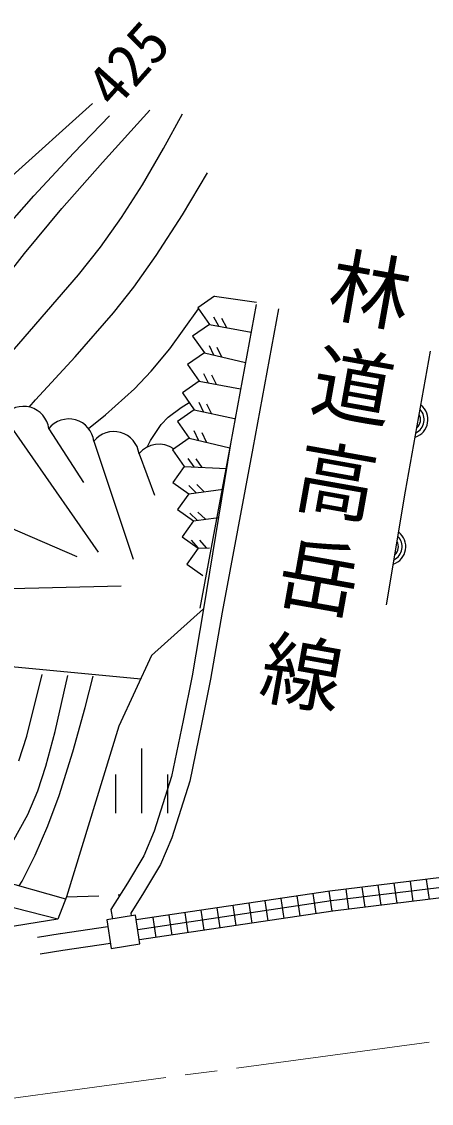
# Model space of a CAD drawing. Units: millimetres, scale not verified. Extents: x 40000 to 680000, y 20000 to 380000.
# Drawn here: x 284626 to 297270, y 319846 to 353249 of the extents above; entities that cross this region are included whole.
import ezdxf
from ezdxf.enums import TextEntityAlignment as Align

# ---------------------------------------------------------------- set-up
doc = ezdxf.new("R2010")
doc.units = ezdxf.units.MM
doc.header["$LTSCALE"] = 1000
doc.linetypes.add('CHAIN', pattern=[18.5, 12, -1.5, 3.5, -1.5])
doc.layers.add('M-BGD', color=7, linetype='Continuous', lineweight=25)
doc.layers.add('M-BMK', color=2, linetype='CHAIN', lineweight=13)
doc.layers.add('M-BMK-HTXT', color=7, linetype='Continuous')
doc.styles.add('@ＭＳ ゴシック', font='')
doc.styles.add('ＭＳ ゴシック', font='')
doc.styles.get('@ＭＳ ゴシック').set_extended_font_data('@MS Gothic')
doc.styles.get('ＭＳ ゴシック').set_extended_font_data('MS Gothic')

msp = doc.modelspace()

# ---------------------------------------------------------------- linework, layer by layer
at = {"layer": 'M-BGD'}
for p, q in [((284235, 348396), (286815, 350724)), ((287118, 348903), (288578, 350511)), ((289002, 349335), (289587, 350399)), ((286239, 349193), (287341, 350345)), ((285006, 347873), (286239, 349193)), ((288351, 348208), (289002, 349335)), ((285861, 347475), (287118, 348903)), ((289592, 347288), (290363, 348579)), ((287710, 347196), (288351, 348208)), ((283814, 346522), (285006, 347873)), ((284709, 346091), (285861, 347475)), ((287064, 346289), (287710, 347196)), ((288780, 346027), (289592, 347288)), ((283850, 344986), (284709, 346091)), ((286382, 345427), (287064, 346289)), ((288087, 345051), (288780, 346027)), ((283162, 341722), (286382, 345427)), ((287463, 344256), (288087, 345051)), ((290575, 344773), (290059, 344412)), ((290575, 344773), (291877, 344583)), ((290059, 344412), (290419, 343896)), ((286282, 342898), (287463, 344256)), ((289198, 343143), (290084, 344376)), ((290712, 343842), (290561, 344124)), ((290958, 343796), (290807, 344079)), ((290419, 343896), (289903, 343536)), ((290419, 343896), (291706, 343658)), ((289903, 343536), (290264, 343019)), ((288622, 342455), (289198, 343143)), ((290558, 342950), (290420, 343239)), ((290801, 342893), (290663, 343182)), ((285058, 341572), (286282, 342898)), ((290264, 343019), (289747, 342659)), ((290264, 343019), (291532, 342721)), ((288105, 341913), (288622, 342455)), ((289747, 342659), (290108, 342143)), ((290108, 342143), (289592, 341782)), ((290108, 342143), (291382, 341909)), ((290397, 342090), (290246, 342372)), ((290643, 342045), (290491, 342327)), ((287215, 341111), (288105, 341913)), ((289592, 341782), (289952, 341266)), ((284855, 341348), (285058, 341572)), ((289545, 341337), (289795, 341491)), ((290242, 341202), (290101, 341489)), ((290487, 341149), (290345, 341436)), ((284068, 341069), (286984, 336869)), ((286690, 340683), (287215, 341111)), ((289150, 341034), (289545, 341337)), ((289952, 341266), (289436, 340905)), ((289952, 341266), (291194, 340994)), ((288601, 340312), (288933, 340807)), ((288933, 340807), (289150, 341034)), ((289436, 340905), (289797, 340389)), ((285461, 340680), (286535, 339020)), ((289797, 340389), (289280, 340029)), ((289797, 340389), (291049, 340093)), ((290086, 340321), (289949, 340610)), ((290329, 340263), (290192, 340553)), ((286855, 340291), (288065, 336652)), ((288495, 340108), (288601, 340312)), ((288248, 339902), (288721, 338628)), ((289280, 340029), (289641, 339512)), ((289949, 339498), (289761, 339757)), ((290199, 339486), (290011, 339745)), ((289641, 339512), (289293, 339020)), ((289641, 339512), (290945, 339451)), ((289293, 339020), (289785, 338672)), ((290013, 338701), (289782, 338923)), ((289785, 338672), (290841, 338808)), ((290261, 338733), (290030, 338955)), ((282354, 338454), (286332, 336737)), ((289785, 338672), (289437, 338179)), ((289437, 338179), (289930, 337831)), ((290052, 337848), (289820, 338068)), ((290300, 337881), (290068, 338102)), ((289930, 337831), (289581, 337338)), ((289930, 337831), (290700, 337935)), ((289581, 337338), (290074, 336990)), ((290080, 336990), (289871, 337233)), ((290329, 336999), (290121, 337242)), ((290074, 336990), (289726, 336497)), ((290074, 336990), (290426, 337002)), ((289726, 336497), (290218, 336149)), ((282689, 335710), (287698, 335829)), ((283861, 333381), (288302, 332960)), ((284781, 331189), (285258, 333086)), ((285932, 332517), (286047, 333062)), ((286582, 332065), (286835, 333038)), ((285664, 331327), (285932, 332517)), ((286206, 330699), (286582, 332065)), ((284539, 330427), (284781, 331189)), ((285374, 330256), (285664, 331327)), ((285784, 329357), (286206, 330699)), ((288327, 330805), (288327, 328805)), ((288327, 330805), (288327, 328805)), ((285121, 329498), (285374, 330256)), ((287527, 330005), (287527, 328805)), ((287527, 330005), (287527, 328805)), ((289127, 330005), (289127, 328805)), ((289127, 330005), (289127, 328805)), ((284819, 328763), (285121, 329498)), ((285438, 328421), (285784, 329357)), ((284114, 327496), (284819, 328763)), ((285045, 327509), (285438, 328421)), ((285985, 326156), (281323, 327466)), ((284642, 326712), (285045, 327509)), ((284552, 326559), (284642, 326712)), ((296612, 326702), (296703, 326084)), ((297109, 326763), (297200, 326144)), ((294212, 325779), (294120, 326397)), ((294626, 326460), (294717, 325841)), ((295123, 326520), (295214, 325902)), ((295619, 326581), (295710, 325962)), ((296116, 326642), (296207, 326023)), ((286009, 326220), (287009, 326259)), ((287608, 326282), (287663, 326285)), ((291739, 325411), (291647, 326029)), ((292234, 325484), (292142, 326103)), ((292728, 325558), (292636, 326176)), ((293223, 325632), (293131, 326250)), ((293717, 325705), (293625, 326324)), ((289761, 325116), (289669, 325734)), ((290256, 325190), (290164, 325808)), ((290750, 325263), (290658, 325881)), ((291245, 325337), (291153, 325955)), ((288772, 324968), (288680, 325587)), ((289267, 325042), (289174, 325660)), ((285818, 325079), (285119, 324967)), ((287288, 325294), (285826, 325081)), ((287369, 324781), (285901, 324566)), ((285901, 324566), (285202, 324454))]:
    msp.add_line(p, q, dxfattribs=at)
for points in [[(291864, 344511), (291067, 340208), (290127, 335141)], [(291864, 344511), (291067, 340208), (290243, 335112)], [(292552, 344384), (291756, 340081), (290815, 335014)], [(295882, 335237), (296473, 338746), (297245, 343078)], [(290243, 335112), (288629, 333671), (287627, 331492), (286009, 326220), (285746, 325534)], [(290243, 335112), (289887, 333047), (289607, 331670), (289251, 329942), (288719, 328250), (288393, 327489), (287893, 326650), (287377, 325829), (287434, 325543)], [(290815, 335014), (290457, 332940), (290175, 331554), (289813, 329796), (289263, 328048), (288911, 327226), (288388, 326347), (287991, 325716), (288007, 325637)], [(300103, 327129), (294141, 326400), (288160, 325509)], [(300140, 326823), (294182, 326095), (288209, 325205)], [(285746, 325534), (281313, 326671), (279275, 326448), (275868, 325863), (270221, 324182), (266959, 323025), (263909, 321877), (261171, 320822)], [(300178, 326508), (294225, 325781), (288259, 324892)], [(285746, 325534), (283755, 325214), (281784, 324899), (279788, 324589), (277810, 324260), (275836, 323942), (273857, 323613), (271863, 323275), (269877, 322877), (267915, 322460), (265939, 322041), (263967, 321573), (261999, 321075), (261171, 320822)]]:
    msp.add_lwpolyline(points, dxfattribs=at)
msp.add_lwpolyline([(288278, 324770), (288137, 325655), (287253, 325514), (287393, 324630)], close=True, dxfattribs=at)
for centre, radius, start, end in [((296597, 340959), 567, 287.9709, 51.8259), ((284684, 340584), 784, 7.0182, 141.7785), ((296597, 340959), 453, 295.9303, 43.8665), ((296597, 340959), 340, 311.5557, 28.2412), ((286077, 340195), 784, 7.0182, 141.7785), ((287470, 339806), 784, 7.0182, 141.7785), ((288863, 339417), 784, 54.5337, 141.7785), ((295915, 337036), 567, 288.5021, 52.3572), ((295915, 337036), 453, 296.4615, 44.3978), ((295915, 337036), 340, 312.0869, 28.7724)]:
    msp.add_arc(centre, radius, start, end, dxfattribs=at)
at = {"layer": 'M-BMK'}
for p, q in [((291257, 320935), (297204, 321731)), ((289672, 320722), (290663, 320855)), ((283130, 319846), (289077, 320643))]:
    msp.add_line(p, q, dxfattribs=at)

# ---------------------------------------------------------------- texts
at = {"layer": 'M-BGD', "style": 'ＭＳ ゴシック'}
msp.add_text('425', height=1320, rotation=48.18, dxfattribs=at).set_placement((288696, 351233), align=Align.BOTTOM_CENTER)
at = {"layer": 'M-BMK-HTXT', "insert": (294150, 338855), "char_height": 1833, "attachment_point": 5, "rotation": 259.883, "style": '@ＭＳ ゴシック'}
msp.add_mtext('\\T1.2;林道高岳線', dxfattribs=at)

doc.saveas('drawing.dxf')
